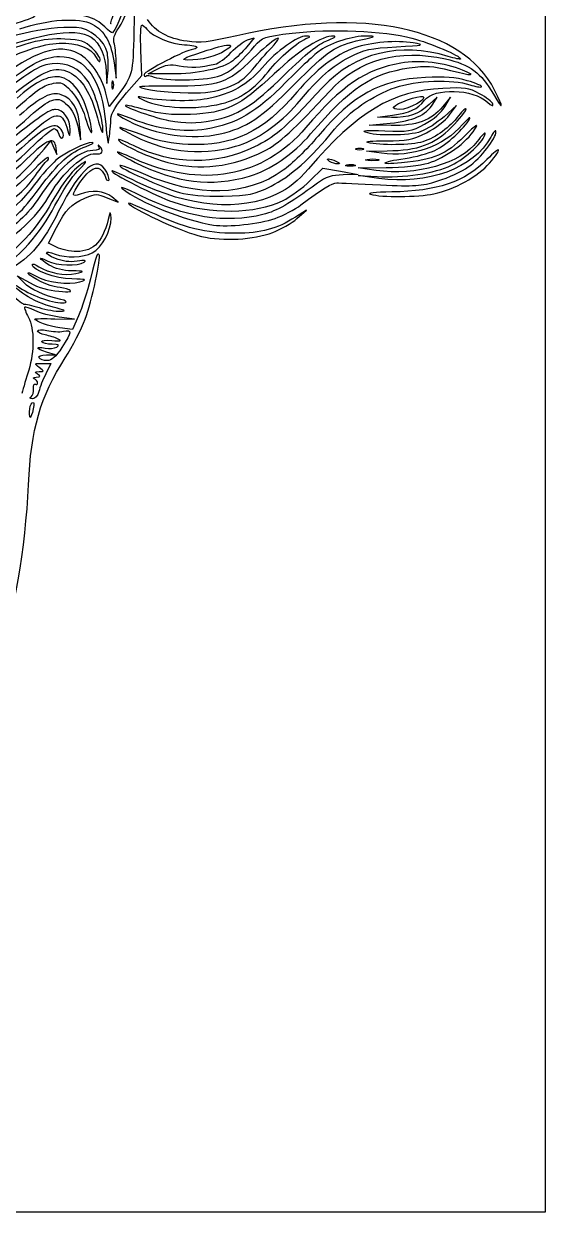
# Model space of a CAD drawing. Extents: x 0 to 149, y 0 to 198.
# Drawn here: x 98.7 to 149.2, y 0 to 115.2 of the extents above; entities that cross this region are included whole.
import ezdxf

# ---------------------------------------------------------------- set-up
doc = ezdxf.new("R2010")
doc.units = 0
doc.layers.get('0').update_dxf_attribs({"linetype": 'CONTINUOUS'})

msp = doc.modelspace()

# ---------------------------------------------------------------- linework, layer by layer
at = {"color": 7}
for points in [[(0.000001, 98.954167), (0.000001, 197.908333), (74.6125, 197.908333), (149.225, 197.908333), (149.225, 98.954167), (149.225, 0), (74.6125, 0), (0.000001, 0)], [(106.770398, 112.349918)], [(115.991008, 112.483167)], [(107.331478, 109.603646)], [(118.388265, 109.02628)], [(117.871875, 107.469257)], [(134.527745, 107.135411)], [(116.912903, 105.827084)], [(117.709246, 104.526268)], [(119.207169, 103.325872)], [(130.902604, 103.098145)], [(128.322917, 101.864583)], [(129.981598, 101.518757)], [(131.964023, 102.051707)], [(120.562095, 100.438204)], [(122.639624, 99.466175)], [(138.430206, 98.718344)], [(123.03125, 96.332244)], [(122.813995, 94.976352)], [(100.144792, 82.814586)], [(99.377093, 79.048322)], [(99.21875, 77.595497)]]:
    msp.add_lwpolyline(points, close=True, dxfattribs=at)
for points in [[(120.37183, 113.645074), (121.019702, 113.839855), (120.286357, 112.968323)], [(108.628074, 108.498344), (110.099898, 110.197905), (110.017137, 112.646415)], [(107.423413, 111.433613), (107.616035, 109.934375), (107.624343, 111.257292)], [(112.98764, 110.342945), (110.728125, 110.354639), (111.660178, 110.847582), (111.660178, 110.847579)], [(106.67156, 110.538186), (106.716039, 109.405208), (106.823073, 110.4519)], [(107.81443, 108.324616), (106.939215, 107.17802), (106.625636, 108.485167)], [(138.332697, 107.420844), (138.746037, 108.082302), (137.966249, 107.371531)], [(139.485558, 107.156261), (140.030086, 108.082302), (139.290772, 107.189275)], [(139.946716, 106.362511), (140.621546, 107.288552), (139.410908, 106.199075)], [(134.324963, 106.132619), (132.953125, 106.167309), (134.414869, 106.355991)], [(134.276042, 105.346995), (132.159375, 105.378192), (134.195119, 105.572782)], [(100.63099, 103.055208), (101.298026, 103.848958), (101.578669, 103.1875), (101.85931, 102.526042), (101.795802, 103.184796)], [(133.33667, 102.647803), (131.894792, 102.856911), (133.897291, 102.889918)], [(126.413379, 99.974641), (127.661458, 101.212264), (129.38125, 100.90553), (131.101042, 100.598793), (129.645833, 100.561444)], [(132.820833, 100.995327), (131.101042, 101.2556), (133.802355, 101.273644)], [(133.084782, 100.216491), (131.101042, 100.509131), (132.918348, 100.400133)], [(106.826783, 98.297151), (107.817708, 97.898683), (107.193085, 98.426418)], [(125.153573, 96.317136), (126.073958, 97.126933), (125.015625, 96.463339)], [(101.851143, 93.537159), (101.070233, 93.940982), (101.835352, 95.455388)], [(98.669181, 90.112342), (98.039883, 90.782201), (99.283086, 90.08736)], [(101.665551, 86.607407), (103.584375, 86.563769), (102.102558, 86.766741)], [(103.982247, 86.900419), (103.39741, 85.5623), (102.167976, 85.724968)], [(100.85678, 83.103029), (101.732292, 83.126895), (100.872396, 83.37518)], [(100.467086, 82.285417), (101.287395, 82.285417), (100.799405, 81.275394)]]:
    msp.add_lwpolyline(points, dxfattribs=at)
for points in [[(108.328952, 122.611631), (109.123372, 120.642343), (108.495817, 115.734976), (107.270928, 114.338084)], [(107.877195, 114.808558), (109.143792, 116.677384), (109.593994, 119.94103), (108.883728, 122.105208)], [(109.894703, 119.284996), (109.511566, 118.572005), (109.404526, 117.641058), (109.341259, 114.471622)], [(144.311571, 108.78053), (141.23828, 114.845378), (131.660789, 116.862212), (119.327083, 114.041777)], [(99.747917, 115.958289), (99.747917, 115.8445), (98.765651, 115.467156), (97.565104, 115.119748)], [(98.292708, 114.717528), (101.07553, 115.649288), (104.020845, 115.842198), (105.295166, 115.17617)], [(106.523502, 114.908695), (105.54898, 115.883216), (104.19379, 116.238393), (102.038399, 116.084175)], [(107.348017, 116.076135), (107.107371, 115.525042), (107.016203, 115.139489), (107.145426, 115.21935)], [(114.495016, 113.505798), (112.652736, 113.771995), (111.460399, 114.426765), (110.662879, 115.610203)], [(103.773605, 114.853704), (100.558661, 114.933952), (97.314864, 114.157027), (91.926944, 112.016294)], [(93.668159, 111.874266), (99.827411, 114.241863), (103.65831, 114.919181), (105.195053, 113.912269)], [(106.770398, 112.349918), (106.54329, 113.560503), (105.033083, 114.822264), (103.773605, 114.853704)], [(105.295166, 115.17617), (106.474265, 114.559911), (107.181549, 113.316142), (107.423413, 111.433613)], [(107.270928, 114.338084), (107.225494, 114.286271), (106.889153, 114.543044), (106.523502, 114.908695)], [(107.448101, 113.241667), (107.315415, 113.717202), (107.436036, 114.157625), (107.877195, 114.808558)], [(109.341259, 114.471622), (109.258849, 110.343064), (109.212399, 110.156051), (107.81443, 108.324616)], [(110.017137, 112.646415), (109.971618, 113.993097), (110.009093, 115.09466), (110.100417, 115.094332)], [(110.100417, 115.094332), (110.191738, 115.094068), (110.421899, 114.906444), (110.611883, 114.677526)], [(110.611883, 114.677526), (111.222941, 113.941246), (112.926979, 113.239825), (114.265284, 113.173703)], [(122.674062, 112.881204), (124.28429, 114.600003), (122.830746, 113.749185), (120.891461, 111.837774)], [(121.046875, 113.037086), (121.810214, 113.916471), (121.94935, 113.964717), (124.678424, 114.296328)], [(124.678424, 114.296328), (128.356077, 114.743198), (133.577378, 114.523988), (136.301192, 113.808362)], [(94.588134, 110.764381), (98.668361, 112.637633), (100.482045, 113.253906), (102.098922, 113.316475)], [(102.660807, 113.725756), (100.522548, 113.846578), (98.464841, 113.30478), (94.979167, 111.703162)], [(103.999599, 112.306132), (102.016065, 113.331858), (99.800085, 112.587744), (95.787591, 109.548578)], [(102.098922, 113.316475), (103.880714, 113.385425), (105.190465, 112.887988), (105.701137, 111.94837)], [(105.295298, 112.853287), (104.599692, 113.51972), (104.248434, 113.636047), (102.660807, 113.725756)], [(105.195053, 113.912269), (106.034102, 113.362502), (106.612582, 112.040577), (106.67156, 110.538186)], [(107.624343, 111.257292), (107.62892, 111.984896), (107.549609, 112.877865), (107.448101, 113.241667)], [(114.265284, 113.173703), (114.981493, 113.138315), (115.513395, 113.020068), (115.447292, 112.910927)], [(119.327083, 114.041777), (116.581441, 113.413913), (115.760852, 113.322891), (114.495016, 113.505798)], [(115.447292, 112.910927), (115.381188, 112.801786), (115.193998, 112.712489), (115.031314, 112.712489)], [(115.991008, 112.483167), (118.50824, 113.315327), (119.364281, 113.360377), (118.203173, 112.599592)], [(117.446324, 110.084343), (118.560331, 110.422894), (119.314576, 111.041437), (121.046875, 113.037086)], [(118.777417, 112.436436), (119.298014, 112.994056), (120.0155, 113.537944), (120.37183, 113.645074)], [(120.286357, 112.968323), (119.883015, 112.488983), (119.277601, 111.880155), (118.940987, 111.615376)], [(126.053173, 114.014528), (125.224611, 114.046), (123.181028, 112.57534), (121.788722, 110.945628)], [(122.362198, 110.558834), (123.477123, 111.977953), (125.227662, 113.473825), (126.20625, 113.843652)], [(128.719792, 114.013353), (127.563099, 114.050292), (125.456058, 112.713363), (122.947316, 110.350686)], [(123.957292, 110.260294), (126.039377, 112.301126), (127.206571, 113.238759), (128.058333, 113.554751)], [(124.883333, 109.302661), (128.18119, 112.641282), (128.871348, 113.105618), (131.330848, 113.640529)], [(126.20625, 113.843652), (126.485592, 113.949223), (126.440258, 113.999828), (126.053173, 114.014528)], [(131.875779, 114.014388), (130.614378, 114.03902), (128.524257, 113.389436), (127.396875, 112.622412)], [(139.807352, 112.045308), (135.106847, 113.459953), (130.797329, 112.399305), (127.675309, 109.059398)], [(128.058333, 113.554751), (128.719212, 113.799927), (129.013516, 114.003974), (128.719792, 114.013353)], [(130.256351, 111.971571), (131.705702, 112.713601), (132.230678, 112.828792), (134.805208, 112.969699)], [(136.425083, 113.352726), (134.841541, 113.627257), (132.281501, 113.406894), (130.753271, 112.864506)], [(131.330848, 113.640529), (132.859193, 113.972925), (132.890744, 113.99457), (131.875779, 114.014388)], [(134.805208, 112.969699), (137.485607, 113.1164), (137.613631, 113.146673), (136.425083, 113.352726)], [(136.301192, 113.808362), (138.116662, 113.331382), (141.022917, 112.091933), (141.022917, 111.794658)], [(97.005555, 109.464329), (99.371923, 111.352878), (100.668997, 112.00216), (102.129167, 112.029081)], [(102.129167, 112.029081), (104.650201, 112.075558), (106.269049, 109.705799), (106.618627, 105.457154)], [(106.625636, 108.485167), (106.250835, 110.047513), (105.083922, 111.745408), (103.999599, 112.306132)], [(106.087323, 111.670812), (106.093144, 111.898247), (105.736739, 112.430362), (105.295298, 112.853287)], [(105.701137, 111.94837), (105.931549, 111.52442), (106.080825, 111.417134), (106.087323, 111.670812)], [(106.823073, 110.4519), (106.881943, 111.027578), (106.858239, 111.881687), (106.770398, 112.349918)], [(115.031314, 112.712489), (114.457393, 112.7125), (110.33125, 110.576672), (110.33125, 110.27959)], [(120.891461, 111.837774), (118.435895, 109.417506), (117.597325, 109.131682), (113.043195, 109.16271)], [(114.564583, 111.686136), (113.804195, 111.702011), (114.059356, 111.844595), (115.991008, 112.483167)], [(118.203173, 112.599592), (117.346868, 112.038519), (115.837311, 111.659548), (114.564583, 111.686136)], [(117.189917, 111.281255), (117.542442, 111.358982), (118.256817, 111.878814), (118.777417, 112.436436)], [(120.845585, 110.782481), (121.392857, 111.447479), (122.215672, 112.391904), (122.674062, 112.881204)], [(127.396875, 112.622412), (126.960313, 112.325393), (125.472031, 110.933423), (124.089583, 109.529147)], [(130.753271, 112.864506), (128.868585, 112.195607), (126.970954, 110.741079), (125.13654, 108.559309)], [(125.166094, 107.444537), (127.483841, 110.161829), (128.518057, 111.081611), (130.256351, 111.971571)], [(128.367764, 108.718138), (131.151289, 111.737193), (135.025426, 112.805533), (139.544258, 111.800188)], [(139.544258, 111.800188), (141.912509, 111.273302), (143.013314, 110.464465), (144.216096, 108.36747)], [(141.022917, 111.794658), (141.022917, 111.731309), (140.475912, 111.8441), (139.807352, 112.045308)], [(101.41902, 111.318715), (100.219592, 111.183521), (99.916575, 111.002755), (95.779167, 107.954239)], [(97.63125, 108.358006), (100.620139, 110.706969), (101.729982, 111.148783), (103.054759, 110.51704)], [(104.896793, 109.596267), (104.027899, 110.915355), (102.880808, 111.483479), (101.41902, 111.318715)], [(111.660178, 110.847579), (112.394651, 111.236027), (112.837074, 111.295749), (113.747251, 111.129313)], [(118.940987, 111.615376), (117.991678, 110.868648), (115.4719, 110.330086), (112.98764, 110.342945)], [(113.747251, 111.129313), (114.848061, 110.928015), (115.772972, 110.968838), (117.189917, 111.281255)], [(121.788722, 110.945628), (120.360816, 109.274248), (118.811654, 108.400075), (116.456494, 107.936726)], [(118.388265, 109.02628), (119.449808, 109.423454), (120.123241, 109.904742), (120.845585, 110.782481)], [(135.224576, 111.391367), (131.818814, 110.801184), (129.477683, 109.211049), (126.024762, 105.142707)], [(126.480419, 104.520624), (130.330514, 109.001219), (132.445556, 110.417795), (136.047832, 110.92851)], [(141.219452, 110.718333), (139.482182, 111.444212), (137.083533, 111.713502), (135.224576, 111.391367)], [(136.047832, 110.92851), (137.703536, 111.163251), (138.273795, 111.128133), (140.030729, 110.683238)], [(140.030729, 110.683238), (142.225083, 110.127576), (142.606387, 110.138834), (141.219452, 110.718333)], [(101.886348, 110.066667), (100.777246, 110.066667), (99.643806, 109.460117), (98.028125, 108.00198)], [(101.550809, 109.435059), (102.285371, 109.581971), (102.517382, 109.480432), (103.269619, 108.682827)], [(104.913533, 106.508264), (104.325613, 108.680213), (103.146138, 110.066667), (101.886348, 110.066667)], [(103.054759, 110.51704), (104.281602, 109.931999), (105.195203, 108.462606), (105.807272, 106.090022)], [(106.339828, 104.785557), (106.377703, 105.90821), (105.584667, 108.551988), (104.896793, 109.596267)], [(107.331478, 109.603646), (107.25808, 109.785547), (107.198025, 109.636719), (107.198025, 109.272917)], [(107.331478, 108.942188), (107.404876, 109.124089), (107.404876, 109.421745), (107.331478, 109.603646)], [(110.33125, 110.27959), (110.33125, 110.113977), (110.403024, 110.050247), (110.490746, 110.137969)], [(110.490746, 110.137969), (110.578471, 110.225692), (110.950071, 110.183472), (111.316524, 110.044148)], [(111.316524, 110.044148), (112.325904, 109.66038), (116.133422, 109.685349), (117.446324, 110.084343)], [(122.947316, 110.350686), (119.586015, 107.18509), (118.275793, 106.551415), (114.829167, 106.424442)], [(124.089583, 109.529147), (121.227458, 106.621834), (119.27209, 105.476839), (116.339297, 104.99086)], [(116.912903, 105.827094), (119.374613, 106.293946), (120.872448, 107.23657), (123.957292, 110.260294)], [(117.871875, 107.469257), (119.585071, 107.889172), (121.064547, 108.90713), (122.362198, 110.558834)], [(137.600494, 110.000349), (133.220875, 109.771312), (130.598955, 108.336776), (127.202118, 104.311074)], [(134.702037, 109.034792), (136.668457, 109.716596), (140.267976, 109.84743), (141.90054, 109.296441)], [(141.663827, 109.687148), (140.509644, 110.02268), (139.506296, 110.100017), (137.600494, 110.000349)], [(143.053459, 109.098596), (143.132109, 109.177249), (142.506777, 109.442097), (141.663827, 109.687148)], [(97.652033, 106.774467), (100.281407, 109.044983), (100.563725, 109.23764), (101.550809, 109.435059)], [(102.303077, 108.330926), (101.378734, 108.660147), (100.348936, 108.149917), (98.253397, 106.324445)], [(104.11818, 105.15631), (103.996262, 106.912333), (103.410742, 107.936408), (102.303077, 108.330926)], [(103.269619, 108.682827), (103.804553, 108.115632), (104.328815, 107.134636), (104.631815, 106.133895)], [(107.117076, 105.985321), (107.144717, 106.559281), (107.589585, 107.299165), (108.628074, 108.498344)], [(107.198025, 109.272917), (107.198025, 108.909115), (107.25808, 108.760286), (107.331478, 108.942188)], [(113.043195, 109.16271), (111.260546, 109.174854), (109.845118, 109.141675), (109.897802, 109.089005)], [(109.897802, 109.089005), (110.157019, 108.829787), (112.561706, 108.534054), (114.620805, 108.50816)], [(125.13654, 108.559309), (121.92494, 104.739575), (118.894167, 103.285298), (114.611975, 103.509239)], [(114.620805, 108.50816), (116.35763, 108.486305), (117.286516, 108.614062), (118.388265, 109.02628)], [(117.709246, 104.526268), (120.217904, 105.104618), (121.732881, 106.113265), (124.883333, 109.302661)], [(127.675309, 109.059398), (123.690944, 104.796963), (123.025495, 104.217018), (121.033577, 103.271061)], [(121.938145, 102.840684), (123.364974, 103.552059), (124.890128, 104.946236), (128.367764, 108.718138)], [(139.303125, 108.939912), (134.398007, 108.709243), (131.005643, 106.679921), (126.265829, 101.140972)], [(128.800844, 104.974903), (130.220852, 106.704913), (132.495248, 108.269648), (134.702037, 109.034792)], [(137.516537, 107.792896), (138.482872, 109.021391), (142.218812, 108.905733), (143.638794, 107.603361)], [(142.856865, 108.423062), (141.810433, 108.984285), (141.428359, 109.039853), (139.303125, 108.939912)], [(141.90054, 109.296441), (142.455993, 109.108976), (142.974806, 109.019946), (143.053459, 109.098596)], [(144.149932, 107.409102), (144.083614, 107.620924), (143.501734, 108.077206), (142.856865, 108.423062)], [(144.216096, 108.36747), (145.169768, 106.704789), (145.230432, 106.967245), (144.311571, 108.78053)], [(99.298117, 106.27356), (101.09917, 107.926542), (101.914598, 108.226196), (102.693502, 107.521298)], [(102.693502, 107.521298), (103.439685, 106.846013), (103.73111, 106.240318), (103.99853, 104.808951)], [(108.530861, 107.296146), (108.372553, 107.137835), (111.491625, 106.050178), (112.7125, 105.837958)], [(110.467349, 106.858096), (109.450796, 107.147537), (108.579378, 107.34466), (108.530861, 107.296146)], [(110.066667, 108.081805), (109.591819, 108.181116), (109.662238, 108.101305), (110.316269, 107.798854)], [(116.456494, 107.936726), (114.923565, 107.635141), (111.870921, 107.704451), (110.066667, 108.081805)], [(110.316269, 107.798854), (112.085157, 106.980884), (115.306126, 106.840377), (117.871875, 107.469257)], [(119.207169, 103.325872), (121.139498, 103.867551), (123.516284, 105.510327), (125.166094, 107.444537)], [(134.195119, 105.572782), (136.399897, 105.783531), (137.661745, 106.347138), (138.332697, 107.420844)], [(139.290772, 107.189275), (138.157191, 105.820012), (136.769594, 105.310244), (134.276042, 105.346995)], [(137.966249, 107.371531), (136.917396, 106.415509), (135.96412, 106.091167), (134.324963, 106.132619)], [(134.414869, 106.355991), (136.108747, 106.574635), (136.81597, 106.902269), (137.516537, 107.792896)], [(134.527745, 107.135411), (134.752387, 107.498885), (136.961869, 108.289976), (137.365465, 108.151438)], [(137.365465, 108.151438), (137.900841, 107.967666), (135.985525, 106.893807), (135.120322, 106.892656)], [(137.534579, 105.478307), (138.4017, 105.941884), (139.149841, 106.585327), (139.485558, 107.156261)], [(143.638794, 107.603361), (144.027872, 107.246507), (144.224195, 107.171895), (144.149932, 107.409102)], [(89.907883, 100.832788), (93.07245, 101.666704), (96.343862, 103.562184), (99.298117, 106.27356)], [(101.756985, 106.891667), (101.153651, 106.891667), (100.772711, 106.635375), (97.236939, 103.850633)], [(99.44789, 104.701403), (101.746137, 106.694139), (102.346752, 106.777713), (102.829003, 105.171875)], [(103.167167, 104.914565), (103.193572, 105.954227), (102.524922, 106.891667), (101.756985, 106.891667)], [(104.631815, 106.133895), (105.284471, 103.978316), (105.51532, 104.285084), (104.913533, 106.508264)], [(105.807272, 106.090022), (106.087706, 105.002957), (106.327358, 104.41595), (106.339828, 104.785557)], [(109.253666, 105.952779), (107.419907, 106.697904), (107.208045, 106.620548), (108.809896, 105.790754)], [(114.829167, 106.424442), (112.900965, 106.353404), (111.885209, 106.454392), (110.467349, 106.858096)], [(135.120322, 106.892656), (134.711551, 106.892127), (134.444893, 107.001352), (134.527745, 107.135411)], [(139.410908, 106.199075), (138.745055, 105.599862), (137.734037, 104.947733), (137.164196, 104.749902)], [(140.824479, 106.278548), (139.999265, 105.176174), (138.66749, 104.211985), (137.345415, 103.759743)], [(137.700007, 104.642719), (138.600429, 105.097403), (139.560152, 105.832045), (139.946716, 106.362511)], [(140.135999, 105.1765), (140.914845, 105.955346), (141.552083, 106.740621), (141.552083, 106.921554)], [(141.552083, 106.921554), (141.552083, 107.102489), (141.224661, 106.813136), (140.824479, 106.278548)], [(141.873589, 105.965636), (142.023457, 106.256677), (141.727727, 106.014761), (141.216409, 105.428042)], [(102.385156, 104.791058), (101.866933, 105.759364), (100.928572, 105.406346), (98.760923, 103.427594)], [(99.254511, 103.081762), (100.365586, 104.158563), (101.41853, 105.039583), (101.594386, 105.039583)], [(101.594386, 105.039583), (101.770241, 105.039583), (101.976044, 104.802797), (102.051726, 104.513393)], [(102.829003, 105.171875), (103.131871, 104.163365), (103.147789, 104.151253), (103.167167, 104.914565)], [(103.99853, 104.808951), (104.220182, 103.622549), (104.223913, 103.633376), (104.11818, 105.15631)], [(106.618627, 105.457154), (106.727323, 104.136079), (106.850855, 103.352854), (106.893138, 103.716656)], [(107.023958, 104.774989), (107.053626, 104.993271), (107.095531, 105.537921), (107.117076, 105.985321)], [(110.463542, 104.30097), (107.544076, 105.359689), (107.485773, 105.372207), (108.74375, 104.670217)], [(108.809896, 105.790754), (111.450797, 104.422707), (115.044911, 103.91203), (117.709246, 104.526268)], [(116.339297, 104.99086), (114.205504, 104.637279), (111.630997, 104.986786), (109.253666, 105.952779)], [(126.024762, 105.142707), (121.899643, 100.282359), (115.846201, 99.189453), (109.354369, 102.13299)], [(112.7125, 105.837958), (114.436599, 105.538265), (115.377082, 105.535831), (116.912903, 105.827084)], [(122.639624, 99.466175), (124.506416, 100.385195), (126.487325, 102.156318), (128.800844, 104.974903)], [(131.809061, 104.684698), (131.383029, 104.857061), (131.951905, 104.901669), (133.661145, 104.829933)], [(141.216409, 105.428042), (139.376124, 103.316379), (136.273945, 102.221826), (133.33667, 102.647803)], [(133.661145, 104.829933), (135.966906, 104.733161), (136.220036, 104.775532), (137.534579, 105.478307)], [(133.897291, 102.889918), (136.937313, 102.94003), (138.456239, 103.496737), (140.135999, 105.1765)], [(137.903397, 101.704823), (139.513355, 102.18002), (141.620169, 103.716071), (142.404581, 104.986577)], [(138.535426, 102.935537), (139.6716, 103.48555), (141.408227, 105.061912), (141.873589, 105.965636)], [(142.404581, 104.986577), (142.808822, 105.64132), (142.549271, 105.465282), (141.366481, 104.282491)], [(144.450805, 104.748552), (144.444376, 104.98138), (144.212588, 104.743287), (143.935725, 104.219462)], [(89.499593, 99.33091), (92.940129, 99.989193), (95.783598, 101.524213), (99.44789, 104.701403)], [(101.795802, 103.184796), (101.68513, 104.332728), (100.969617, 104.0541), (98.938392, 102.072091)], [(105.304167, 103.692214), (104.691365, 103.712031), (102.695896, 102.736981), (101.79104, 101.975595)], [(102.051726, 104.513393), (102.127407, 104.223987), (102.295177, 104.052619), (102.424545, 104.132576)], [(102.424545, 104.132576), (102.557895, 104.214988), (102.540837, 104.500167), (102.385156, 104.791058)], [(104.70978, 103.31532), (105.254973, 103.515554), (105.522448, 103.685155), (105.304167, 103.692214)], [(106.893138, 103.716656), (106.935421, 104.080458), (106.994291, 104.556708), (107.023958, 104.774989)], [(109.307368, 103.393838), (108.420241, 103.826638), (107.760593, 104.073664), (107.841481, 103.942788)], [(107.841481, 103.942788), (108.115867, 103.498819), (111.027342, 102.16896), (112.639557, 101.751193)], [(108.74375, 104.670217), (112.128681, 102.781325), (115.650476, 102.328842), (119.207169, 103.325872)], [(114.611975, 103.509239), (113.066203, 103.590077), (111.710258, 103.84886), (110.463542, 104.30097)], [(120.562095, 100.438204), (122.52548, 101.002454), (124.813475, 102.580697), (126.480419, 104.520624)], [(127.202118, 104.311074), (126.128137, 103.038264), (124.607098, 101.547708), (123.822029, 100.998724)], [(132.027083, 103.689169), (131.65749, 103.792166), (132.416333, 103.868085), (133.746875, 103.861232)], [(137.164196, 104.749902), (135.998865, 104.345327), (132.745782, 104.305719), (131.809061, 104.684698)], [(137.345415, 103.759743), (136.380448, 103.429657), (133.113886, 103.386311), (132.027083, 103.689169)], [(142.629681, 103.785249), (141.099209, 101.672496), (136.670219, 100.412762), (132.820833, 100.995327)], [(143.935725, 104.219462), (142.350961, 101.221082), (137.758755, 99.526992), (133.084782, 100.216491)], [(133.746875, 103.861232), (135.880361, 103.850252), (136.291675, 103.931556), (137.700007, 104.642719)], [(141.366481, 104.282491), (139.615571, 102.531582), (138.489402, 102.056425), (135.304033, 101.724616)], [(140.139351, 101.488954), (141.469898, 102.128185), (143.404167, 103.942248), (143.404167, 104.550877)], [(141.765446, 101.328728), (142.996679, 102.22063), (144.468847, 104.095444), (144.450805, 104.748552)], [(143.404167, 104.550877), (143.404167, 104.717813), (143.05565, 104.37328), (142.629681, 103.785249)], [(92.456971, 98.808458), (95.169305, 99.718958), (96.920817, 100.820053), (99.254511, 103.081762)], [(93.436191, 97.624641), (96.041718, 98.434348), (97.972483, 99.89167), (100.63099, 103.055208)], [(98.760923, 103.427594), (97.292647, 102.087267), (96.024745, 101.225075), (94.323958, 100.410399)], [(105.35948, 102.922917), (104.001671, 102.922917), (101.967519, 101.136781), (100.153261, 98.35147)], [(100.19043, 99.266044), (102.028511, 101.738536), (103.14827, 102.741823), (104.70978, 103.31532)], [(101.254772, 98.710083), (102.377719, 100.712924), (104.636845, 102.738671), (105.591263, 102.59859)], [(106.719722, 100.806237), (105.815159, 102.619477), (104.179537, 101.29697), (102.046185, 97.027381)], [(105.93882, 103.253646), (106.072564, 103.021238), (105.900331, 102.922917), (105.35948, 102.922917)], [(105.591263, 102.59859), (106.290308, 102.495993), (106.492651, 102.907155), (105.974962, 103.37828)], [(105.974962, 103.37828), (105.850404, 103.491633), (105.83414, 103.435547), (105.93882, 103.253646)], [(109.354369, 102.13299), (107.14132, 103.136435), (107.218491, 102.898411), (109.471354, 101.772164)], [(121.033577, 103.271061), (117.20535, 101.453042), (113.199508, 101.494984), (109.307368, 103.393838)], [(112.639557, 101.751193), (115.726742, 100.951223), (118.892323, 101.322127), (121.938145, 102.840684)], [(131.233333, 102.964692), (130.869531, 102.964692), (130.720703, 103.024747), (130.902604, 103.098145)], [(130.902604, 103.098145), (131.084505, 103.171543), (131.382161, 103.171543), (131.564063, 103.098145)], [(131.564063, 103.098145), (131.745964, 103.024747), (131.597135, 102.964692), (131.233333, 102.964692)], [(135.636609, 102.153387), (136.634138, 102.294656), (137.938605, 102.646623), (138.535426, 102.935537)], [(143.821153, 101.695208), (145.119119, 103.211588), (144.940062, 103.455203), (143.566401, 102.041809)], [(98.938392, 102.072091), (95.737878, 98.949121), (92.710601, 97.650924), (88.521249, 97.604876)], [(101.047963, 102.240233), (100.971051, 102.317143), (100.260124, 101.709281), (99.468125, 100.889424)], [(101.79104, 101.975595), (101.343598, 101.599095), (100.410031, 100.541431), (99.716447, 99.625229)], [(99.802283, 100.502254), (100.262497, 101.178775), (100.762506, 101.815114), (100.913417, 101.916344)], [(100.913417, 101.916344), (101.064327, 102.017571), (101.124872, 102.163322), (101.047963, 102.240233)], [(103.901341, 100.937258), (105.085999, 102.087786), (104.863657, 102.158565), (103.586735, 101.037411)], [(104.118595, 99.812168), (105.033109, 101.157995), (105.810206, 101.557669), (106.275412, 100.921458)], [(107.989444, 101.463054), (107.79733, 101.27094), (112.150954, 99.304692), (113.770833, 98.851977)], [(110.26036, 100.657237), (109.078935, 101.168015), (108.057021, 101.530634), (107.989444, 101.463054)], [(109.471354, 101.772164), (113.491113, 99.762612), (116.81864, 99.362387), (120.562095, 100.438204)], [(128.322917, 101.864583), (127.839266, 102.177141), (128.257012, 102.177141), (128.984375, 101.864583)], [(129.116667, 101.622648), (128.898385, 101.614658), (128.541198, 101.723518), (128.322917, 101.864583)], [(128.984375, 101.864583), (129.333292, 101.714649), (129.378355, 101.632239), (129.116667, 101.622648)], [(130.307292, 101.386984), (129.870729, 101.392381), (129.724166, 101.451675), (129.981598, 101.518757)], [(129.981598, 101.51877), (130.239029, 101.585853), (130.596217, 101.581442), (130.775348, 101.508954)], [(130.775348, 101.508954), (130.954478, 101.436477), (130.743854, 101.381592), (130.307292, 101.386984)], [(132.423958, 101.931301), (131.841875, 101.934238), (131.634905, 101.988422), (131.964023, 102.051707)], [(131.964023, 102.051713), (132.29314, 102.114998), (132.76939, 102.112596), (133.022356, 102.046368)], [(133.022356, 102.046368), (133.275321, 101.980145), (133.006031, 101.928364), (132.423958, 101.931301)], [(132.918348, 100.400133), (135.448225, 100.248397), (138.521821, 100.711852), (140.139351, 101.488954)], [(135.304033, 101.724616), (132.981023, 101.482633), (133.237793, 101.813672), (135.636609, 102.153387)], [(133.802355, 101.273644), (135.424339, 101.284466), (137.06294, 101.456752), (137.903397, 101.704823)], [(143.566401, 102.041809), (141.470724, 99.885516), (138.74414, 98.958871), (134.340129, 98.906206)], [(138.430206, 98.718344), (140.37011, 99.124212), (142.741192, 100.433516), (143.821153, 101.695208)], [(99.468125, 100.889424), (96.276245, 97.585287), (93.12688, 96.336025), (88.473087, 96.528017)], [(95.338871, 96.900487), (97.357163, 97.844613), (98.769884, 98.984612), (99.802283, 100.502254)], [(103.586735, 101.037411), (103.06858, 100.582468), (102.082171, 99.190514), (101.394715, 97.944178)], [(101.689942, 97.577), (102.381053, 98.915114), (103.37618, 100.427232), (103.901341, 100.937258)], [(106.275412, 100.921458), (106.468836, 100.656938), (106.627089, 100.344208), (106.627089, 100.2265)], [(106.871394, 100.012487), (107.00576, 100.012487), (106.937508, 100.369674), (106.719722, 100.806237)], [(107.202825, 100.940238), (107.024202, 100.763263), (111.591434, 98.442309), (113.127457, 97.929486)], [(109.660793, 99.863219), (108.356053, 100.502291), (107.249968, 100.98695), (107.202825, 100.940238)], [(123.822029, 100.998724), (120.178483, 98.45086), (115.628663, 98.336293), (110.26036, 100.657237)], [(126.265829, 101.140972), (125.259399, 99.964856), (124.397, 99.27708), (123.173355, 98.674682)], [(129.645833, 100.561444), (128.486609, 100.531695), (127.975365, 100.365608), (127.132292, 99.744882)], [(138.816694, 99.967142), (139.829312, 100.274715), (141.156251, 100.887429), (141.765446, 101.328728)], [(99.716447, 99.625229), (97.393898, 96.557211), (95.041088, 95.218361), (91.940663, 95.200475)], [(95.771049, 95.219568), (97.758557, 96.277708), (98.417166, 96.880744), (100.19043, 99.266044)], [(104.130766, 98.696119), (103.281454, 98.37321), (103.279231, 98.576942), (104.118595, 99.812168)], [(107.193085, 98.426418), (106.517226, 98.997442), (105.223082, 99.111416), (104.130766, 98.696119)], [(106.627089, 100.2265), (106.627089, 100.108792), (106.737026, 100.012487), (106.871394, 100.012487)], [(109.95842, 98.557027), (108.635509, 99.211781), (107.850781, 99.511321), (108.214583, 99.222671)], [(108.214583, 99.222671), (109.937301, 97.855823), (114.279733, 96.125099), (117.078125, 95.690013)], [(123.173355, 98.674682), (119.730689, 96.979864), (114.63187, 97.428346), (109.660793, 99.863219)], [(118.014377, 98.503573), (120.593887, 98.557501), (120.94028, 98.629592), (122.639624, 99.466175)], [(127.132292, 99.744882), (124.313696, 97.669641), (123.306864, 97.092177), (121.851182, 96.715932)], [(123.757804, 98.048395), (124.531927, 98.427138), (125.726933, 99.293947), (126.413379, 99.974641)], [(125.544792, 97.641124), (127.662109, 99.240372), (128.533517, 99.776005), (129.018607, 99.776391)], [(129.018607, 99.776391), (129.290821, 99.776611), (131.192498, 99.693793), (133.244556, 99.592355)], [(133.244556, 99.592355), (136.606026, 99.426186), (137.157928, 99.46331), (138.816694, 99.967142)], [(101.394715, 97.944178), (99.93231, 95.292894), (97.982246, 93.205334), (95.341339, 91.463992)], [(100.153261, 98.35147), (99.140626, 96.796839), (97.616132, 95.379066), (96.166898, 94.644173)], [(96.440625, 93.938749), (98.099666, 94.728022), (100.175822, 96.785713), (101.254772, 98.710083)], [(101.835352, 95.455388), (102.715618, 97.197698), (103.217456, 97.714252), (104.584982, 98.285641)], [(104.584982, 98.285641), (105.775271, 98.782976), (105.620622, 98.78218), (106.826783, 98.297151)], [(110.860417, 96.988204), (109.477969, 97.631414), (108.585, 97.966593), (108.876042, 97.733048)], [(121.851182, 96.715932), (118.335433, 95.807226), (114.230285, 96.442736), (109.95842, 98.557027)], [(113.127457, 97.929486), (116.7721, 96.712667), (121.127245, 96.761382), (123.757804, 98.048395)], [(113.770833, 98.851977), (114.744055, 98.579985), (116.149578, 98.46459), (118.014377, 98.503573)], [(134.340129, 98.906206), (132.678826, 98.886335), (131.886164, 98.797174), (132.291667, 98.675775)], [(132.291667, 98.675775), (133.31856, 98.368345), (136.875221, 98.393009), (138.430206, 98.718344)], [(95.615175, 90.812358), (98.257458, 92.593583), (100.278446, 94.844082), (101.689942, 97.577)], [(102.046185, 97.027381), (100.50871, 93.950353), (99.439341, 92.689241), (97.167547, 91.273979)], [(107.125558, 96.363938), (107.106826, 96.894901), (107.048517, 97.027997), (106.976026, 96.705208)], [(108.876042, 97.733048), (109.930004, 96.8873), (114.207393, 94.969396), (115.8875, 94.589235)], [(119.194792, 94.899157), (116.313492, 94.881933), (114.305842, 95.385154), (110.860417, 96.988204)], [(123.03125, 96.332233), (123.831615, 96.612467), (124.962708, 97.201466), (125.544792, 97.641124)], [(106.976026, 96.705208), (106.399351, 94.13743), (105.506459, 93.133333), (103.799741, 93.133333)], [(105.31471, 93.006495), (106.259654, 93.495143), (107.16737, 95.178118), (107.125558, 96.363938)], [(117.078125, 95.690013), (118.463986, 95.474541), (121.524633, 95.804728), (123.03125, 96.332244)], [(125.015625, 96.463339), (123.150088, 95.293617), (121.738784, 94.914368), (119.194792, 94.899157)], [(122.813995, 94.976352), (123.594551, 95.268394), (124.647359, 95.871747), (125.153573, 96.317136)], [(115.8875, 94.589235), (118.039343, 94.102335), (120.906228, 94.262564), (122.813995, 94.976352)], [(103.799741, 93.133333), (103.157512, 93.133333), (102.280646, 93.315054), (101.851143, 93.537159)], [(101.136979, 91.807517), (100.090348, 92.44566), (99.996556, 92.719123), (101.004688, 92.193232)], [(101.744052, 92.449909), (100.611009, 92.923326), (100.582989, 93.305715), (101.712821, 92.876153)], [(101.004688, 92.193232), (101.839649, 91.757672), (103.923597, 91.692031), (104.510417, 92.082808)], [(101.712821, 92.876153), (102.749292, 92.482088), (104.417344, 92.542447), (105.31471, 93.006495)], [(103.835197, 92.185609), (103.122963, 92.078326), (102.421052, 92.167035), (101.744052, 92.449909)], [(104.510417, 92.082808), (104.791171, 92.269765), (104.59361, 92.299846), (103.835197, 92.185609)], [(104.616983, 86.557236), (105.29075, 88.347267), (106.204708, 92.585569), (105.967996, 92.822281)], [(105.967996, 92.822281), (105.76972, 93.020557), (105.740248, 92.938595), (105.128441, 90.4875)], [(99.088514, 91.013341), (98.997135, 91.161193), (99.316479, 91.050914), (99.798166, 90.768278)], [(101.920188, 89.675152), (101.247697, 89.69579), (99.347941, 90.593579), (99.088514, 91.013341)], [(99.483333, 91.840119), (99.483333, 91.976011), (99.778579, 91.893745), (100.139437, 91.657302)], [(103.33718, 90.464759), (101.778194, 90.487328), (99.483333, 91.306327), (99.483333, 91.840119)], [(100.139437, 91.657302), (101.087775, 91.035928), (102.649115, 90.75179), (103.716667, 91.006306)], [(103.319792, 91.255157), (102.509291, 91.272355), (101.663804, 91.486305), (101.136979, 91.807517)], [(103.716667, 91.006306), (104.619777, 91.221616), (104.609948, 91.227778), (103.319792, 91.255157)], [(98.821105, 88.900529), (97.238391, 89.989464), (97.029831, 90.424878), (98.553921, 89.458329)], [(102.261458, 88.488853), (100.584839, 88.875955), (99.274275, 89.468248), (98.669181, 90.112342)], [(99.283086, 90.08736), (100.081707, 89.641003), (101.07309, 89.350199), (102.055332, 89.274176)], [(99.798166, 90.768278), (100.86925, 90.139806), (103.040624, 89.848693), (104.113542, 90.189722)], [(104.113542, 90.189722), (104.816466, 90.413147), (104.727629, 90.444619), (103.33718, 90.464759)], [(105.128441, 90.4875), (104.819696, 89.250573), (104.303909, 87.636387), (103.982247, 86.900419)], [(97.523509, 88.958142), (98.081917, 88.416842), (98.613886, 87.997602), (98.705659, 88.026497)], [(98.553921, 89.458329), (99.806797, 88.663777), (102.108251, 87.957816), (102.716907, 88.181347)], [(101.519585, 87.728526), (100.67499, 87.933091), (99.460674, 88.460493), (98.821105, 88.900529)], [(103.055208, 89.406196), (102.764167, 89.543895), (102.253407, 89.664926), (101.920188, 89.675152)], [(102.055332, 89.274176), (103.140629, 89.190176), (103.430806, 89.228491), (103.055208, 89.406196)], [(98.759415, 87.735114), (98.699548, 87.675244), (98.86184, 87.228243), (99.120068, 86.741778)], [(98.705659, 88.026497), (98.797433, 88.055392), (99.445593, 87.906564), (100.146019, 87.695767)], [(99.744504, 87.40684), (99.262573, 87.647259), (98.819285, 87.794981), (98.759415, 87.735114)], [(100.146019, 87.695767), (100.846443, 87.484971), (101.787547, 87.322419), (102.237363, 87.334542)], [(102.237363, 87.334542), (102.853376, 87.351158), (102.67624, 87.448374), (101.519585, 87.728526)], [(102.716907, 88.181347), (102.902972, 88.249681), (102.698016, 88.388058), (102.261458, 88.488853)], [(99.120068, 86.741778), (99.699122, 85.650914), (99.710428, 83.454319), (99.146421, 81.623961)], [(102.102558, 86.766741), (101.287559, 86.878377), (100.226434, 87.166421), (99.744504, 87.40684)], [(99.747321, 86.594204), (99.747057, 86.625464), (100.610196, 86.631404), (101.665551, 86.607407)], [(102.167976, 85.724968), (101.154899, 85.859014), (99.74974, 86.363593), (99.747321, 86.594204)], [(102.690247, 82.829347), (103.392068, 83.928873), (104.2591, 85.606424), (104.616983, 86.557236)], [(100.0125, 85.437596), (100.0125, 85.56502), (100.419686, 85.577439), (100.917359, 85.465198)], [(100.740104, 85.049712), (100.339922, 85.135625), (100.0125, 85.310173), (100.0125, 85.437596)], [(100.917359, 85.465198), (101.415032, 85.352953), (102.129407, 85.319841), (102.504859, 85.391612)], [(102.504859, 85.391612), (103.379251, 85.558765), (103.363784, 85.3846), (102.366167, 83.829938)], [(100.42493, 84.376916), (100.341658, 84.511653), (100.768642, 84.567064), (101.401502, 84.503649)], [(101.417178, 84.133452), (100.952824, 84.135569), (100.50631, 84.245238), (100.42493, 84.376916)], [(101.996875, 84.642235), (101.705833, 84.780432), (101.140286, 84.963796), (100.740104, 85.049712)], [(101.401502, 84.503649), (102.247843, 84.418845), (102.395131, 84.453129), (101.996875, 84.642235)], [(101.864583, 83.869337), (102.168545, 84.068515), (102.063801, 84.130348), (101.417178, 84.133452)], [(100.872396, 83.37518), (99.827353, 83.676927), (99.725345, 83.975287), (100.740104, 83.76212)], [(100.144792, 82.814583), (100.049269, 82.969142), (100.345341, 83.089089), (100.85678, 83.103029)], [(100.740104, 83.76212), (101.140286, 83.678056), (101.646302, 83.726303), (101.864583, 83.869337)], [(102.366167, 83.829938), (101.768936, 82.899234), (101.376144, 82.550003), (100.926575, 82.550003)], [(99.123582, 70.511458), (99.358479, 75.911207), (100.258525, 79.019628), (102.690247, 82.829347)], [(100.160376, 81.896955), (99.673214, 82.265422), (99.689002, 82.285417), (100.467086, 82.285417)], [(100.926575, 82.550003), (100.586532, 82.550003), (100.234729, 82.669065), (100.144792, 82.814586)], [(100.144792, 81.49603), (100.666939, 81.508333), (100.667145, 81.513651), (100.160376, 81.896955)], [(99.146421, 81.623961), (98.922213, 80.896357), (98.626398, 79.884326), (98.489058, 79.375003)], [(99.681771, 80.787272), (99.49987, 80.86067), (99.589167, 80.931946), (99.880208, 80.945665)], [(100.0125, 80.39567), (100.0125, 80.537653), (99.863672, 80.713874), (99.681771, 80.787272)], [(100.0125, 81.227083), (99.683012, 81.440015), (99.705475, 81.485679), (100.144792, 81.49603)], [(99.880208, 80.945665), (100.320581, 80.966408), (100.342779, 81.013639), (100.0125, 81.227083)], [(100.799405, 81.275394), (100.531012, 80.719882), (100.231252, 79.945976), (100.133274, 79.555602)], [(99.377093, 79.048322), (99.536941, 79.155234), (99.646542, 79.505077), (99.620649, 79.825749)], [(100.133274, 79.555602), (100.029801, 79.143326), (99.773086, 78.847532), (99.520796, 78.849884)], [(99.620649, 79.825749), (99.594773, 80.146422), (99.672333, 80.347754), (99.793039, 80.273155)], [(99.793039, 80.273155), (99.913742, 80.198555), (100.0125, 80.253681), (100.0125, 80.39567)], [(99.520796, 78.849884), (99.247873, 78.85253), (99.194469, 78.926177), (99.377093, 79.048322)], [(99.21875, 77.595497), (99.21875, 77.974963), (99.342586, 78.361971), (99.493938, 78.455512)], [(99.493938, 78.455512), (99.674434, 78.567066), (99.70715, 78.367591), (99.589011, 77.875815)], [(99.589011, 77.875815), (99.345483, 76.862088), (99.21875, 76.76614), (99.21875, 77.595497)], [(96.29856, 54.082685), (97.681875, 57.564986), (98.857906, 64.404126), (99.123582, 70.511458)]]:
    msp.add_open_spline(points, degree=3, dxfattribs=at)

doc.saveas('drawing.dxf')
